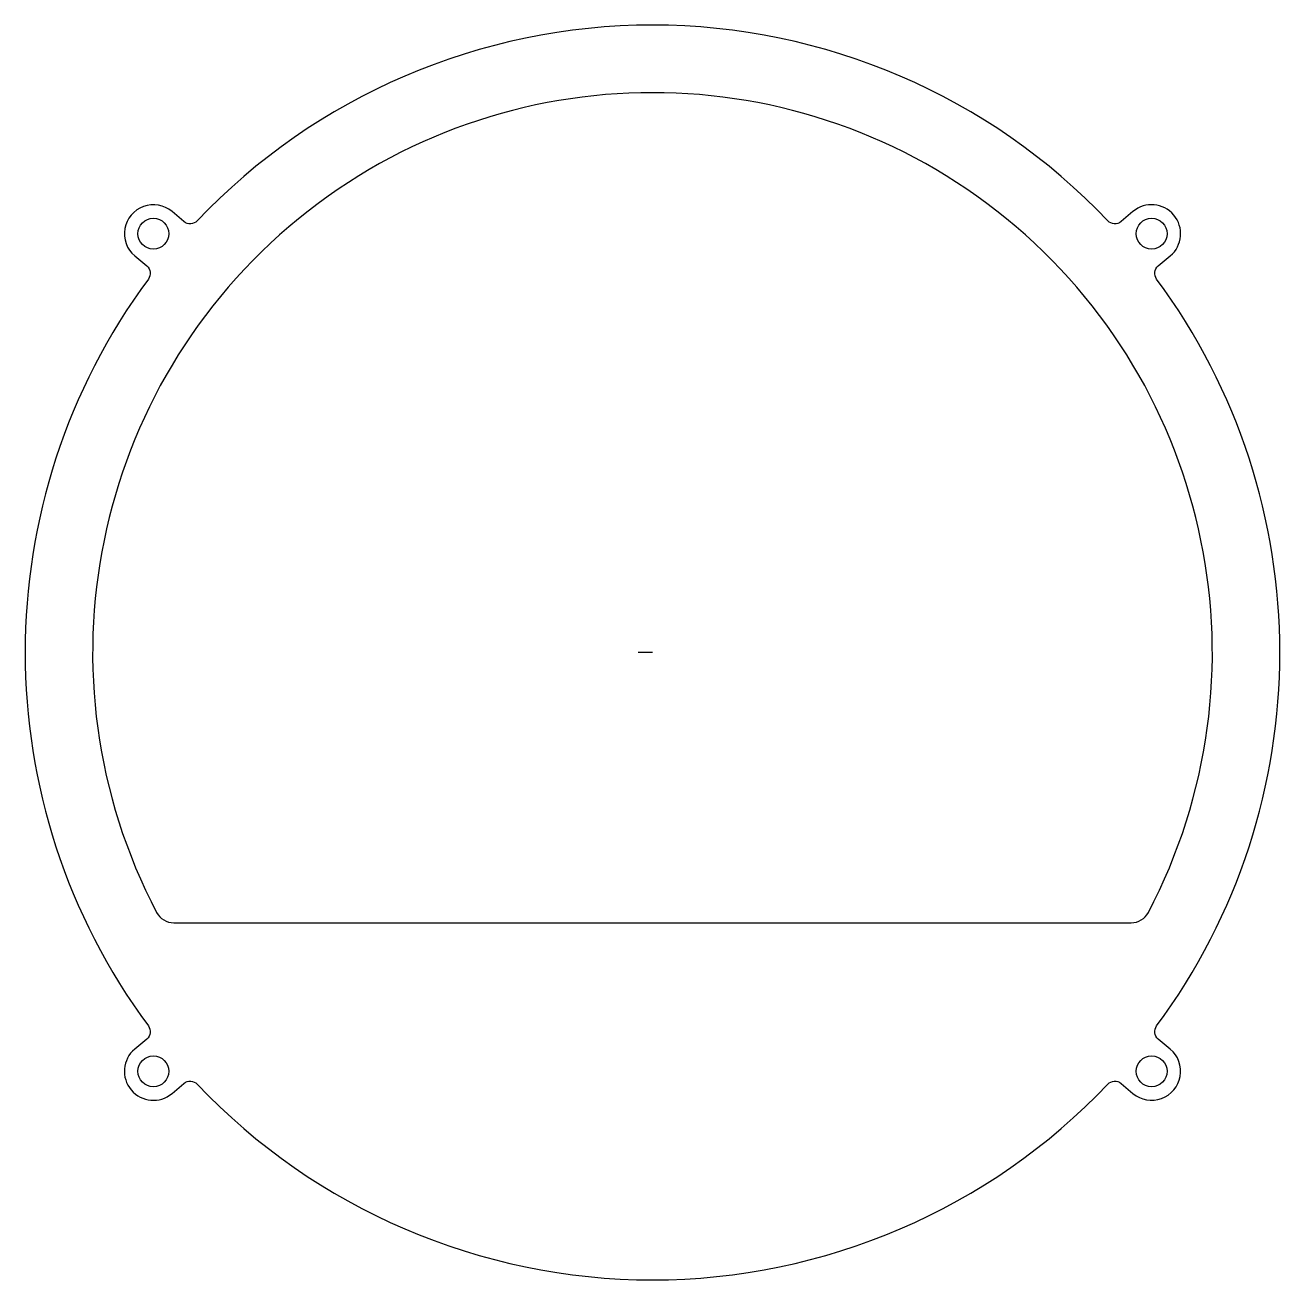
# Model space of a CAD drawing. Header units: millimetres. Extents: x -65 to 65, y -65 to 65.
import ezdxf

# ---------------------------------------------------------------- set-up
doc = ezdxf.new("R2010")
doc.units = ezdxf.units.MM
doc.layers.get('0').update_dxf_attribs({"linetype": 'CONTINUOUS'})

msp = doc.modelspace()

# ---------------------------------------------------------------- linework, layer by layer
msp.add_line((0, 0), (-1.5, 0))
for points in [[(53.64, 41.09, 1), (49.78, 45.69), (48.54, 44.64, -0.396561), (47.17, 44.72, 0.429897), (-47.17, 44.72, -0.396561), (-48.54, 44.64), (-49.78, 45.69, 1), (-53.64, 41.09), (-52.39, 40.05, -0.396561), (-52.23, 38.69, 0.329996), (-52.23, -38.69, -0.396561), (-52.39, -40.05), (-53.64, -41.09, 1), (-49.78, -45.69), (-48.54, -44.64, -0.396561), (-47.17, -44.72, 0.429896), (47.17, -44.72, -0.396561), (48.54, -44.64), (49.78, -45.69, 1), (53.64, -41.09), (52.39, -40.05, -0.396561), (52.23, -38.69, 0.329996), (52.23, 38.69, -0.396561), (52.39, 40.05)], [(49.6, -28, 0.278904), (51.37, -26.93, 1.65328), (-51.37, -26.93, 0.278904), (-49.6, -28)]]:
    msp.add_lwpolyline(points, format="xyb", close=True)
for centre in [(-51.71, 43.39), (51.71, 43.39), (-51.71, -43.39), (51.71, -43.39)]:
    msp.add_circle(centre, 1.6)

doc.saveas('drawing.dxf')
